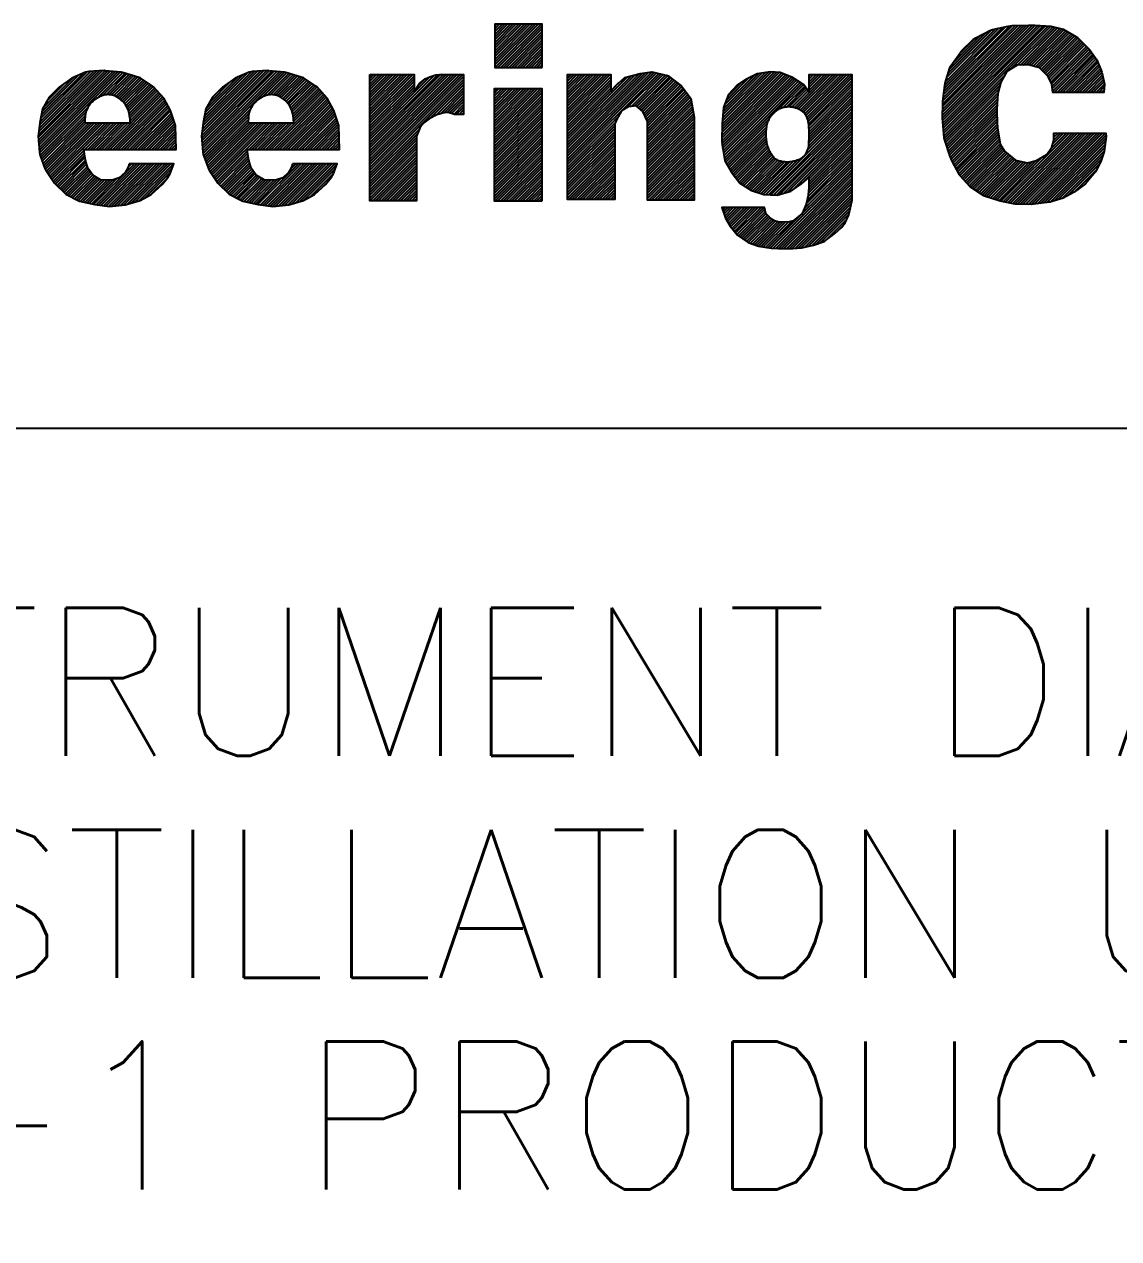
# Model space of a CAD drawing. Header units: millimetres. Extents: x 911 to 1762, y 136 to 743.
# Drawn here: x 1680.86 to 1711.9, y 208.32 to 242.78 of the extents above; entities that cross this region are included whole.
import ezdxf
from ezdxf.enums import TextEntityAlignment as Align

# ---------------------------------------------------------------- set-up
doc = ezdxf.new("R2010")
doc.units = ezdxf.units.MM
doc.header["$LTSCALE"] = 10
doc.layers.add('2', color=2, linetype='Continuous')
doc.layers.add('DWGLMT', color=6, linetype='Continuous')
doc.styles.get("Standard").update_dxf_attribs({"font": 'simplex.shx'})

# ---------------------------------------------------------------- blocks, each defined once
blk = doc.blocks.new('*X22')
at = {"color": 0, "linetype": 'Continuous'}
for p, q in [((147.54, 97.158), (148.389, 98.008)), ((147.54, 97.247), (148.301, 98.008)), ((147.54, 97.335), (148.212, 98.008)), ((147.54, 97.423), (148.124, 98.008)), ((147.54, 97.512), (148.035, 98.008)), ((147.54, 97.6), (147.947, 98.008)), ((147.54, 97.688), (147.859, 98.008)), ((147.54, 97.777), (147.77, 98.008)), ((147.54, 97.865), (147.682, 98.008)), ((147.54, 97.954), (147.594, 98.008)), ((147.54, 97.07), (148.477, 98.008)), ((147.54, 96.981), (148.566, 98.008)), ((147.54, 96.893), (148.654, 98.008)), ((147.54, 96.805), (148.743, 98.008)), ((147.54, 96.716), (148.831, 98.008)), ((147.548, 96.637), (148.919, 98.008)), ((147.637, 96.637), (149.008, 98.008)), ((147.725, 96.637), (149.047, 97.958)), ((147.814, 96.637), (149.047, 97.87)), ((147.902, 96.637), (149.047, 97.781)), ((147.99, 96.637), (149.047, 97.693)), ((161.767, 95.034), (164.708, 97.975)), ((161.768, 95.123), (164.621, 97.977)), ((161.769, 95.212), (164.534, 97.978)), ((161.77, 95.301), (164.445, 97.977)), ((161.77, 95.391), (164.354, 97.974)), ((161.77, 94.948), (164.792, 97.97)), ((161.771, 95.48), (164.263, 97.972)), ((161.775, 95.572), (164.172, 97.969)), ((161.775, 94.865), (164.875, 97.965)), ((161.783, 94.785), (164.959, 97.96)), ((161.787, 95.673), (164.081, 97.967)), ((161.791, 94.704), (165.042, 97.956)), ((161.799, 94.624), (165.126, 97.951)), ((161.8, 95.774), (163.991, 97.964)), ((161.807, 94.544), (165.209, 97.946)), ((161.812, 95.874), (163.889, 97.952)), ((161.824, 95.975), (163.781, 97.932)), ((161.837, 96.076), (163.669, 97.908)), ((161.867, 96.194), (163.557, 97.884)), ((161.906, 96.322), (163.444, 97.86)), ((161.946, 96.45), (163.327, 97.831)), ((161.985, 96.578), (163.154, 97.747)), ((163.93, 96.578), (165.28, 97.928)), ((164.149, 96.709), (165.35, 97.91)), ((164.24, 96.711), (165.421, 97.892)), ((164.33, 96.713), (165.492, 97.875)), ((164.421, 96.715), (165.562, 97.857)), ((164.508, 96.714), (165.625, 97.831)), ((164.577, 96.695), (165.682, 97.799)), ((164.647, 96.676), (165.738, 97.767)), ((164.716, 96.657), (165.795, 97.736)), ((164.786, 96.638), (165.851, 97.704)), ((148.079, 96.637), (149.047, 97.605)), ((148.167, 96.637), (149.047, 97.516)), ((148.256, 96.637), (149.047, 97.428)), ((148.344, 96.637), (149.047, 97.339)), ((162.092, 96.773), (162.972, 97.653)), ((162.292, 97.062), (162.778, 97.547)), ((164.854, 96.618), (165.907, 97.672)), ((164.898, 96.574), (165.964, 97.64)), ((164.942, 96.53), (166.02, 97.608)), ((164.987, 96.486), (166.073, 97.572)), ((165.031, 96.441), (166.117, 97.528)), ((165.075, 96.397), (166.161, 97.484)), ((165.116, 96.35), (166.205, 97.439)), ((165.146, 96.291), (166.249, 97.395)), ((165.175, 96.232), (166.293, 97.35)), ((165.204, 96.172), (166.337, 97.306)), ((148.432, 96.637), (149.047, 97.251)), ((148.521, 96.637), (149.047, 97.163)), ((148.609, 96.637), (149.047, 97.074)), ((148.698, 96.637), (149.047, 96.986)), ((165.233, 96.113), (166.381, 97.262)), ((165.247, 96.039), (166.425, 97.217)), ((165.257, 95.961), (166.464, 97.168)), ((165.268, 95.883), (166.5, 97.116)), ((165.317, 95.844), (166.537, 97.063)), ((165.406, 95.844), (166.573, 97.011)), ((165.494, 95.844), (166.609, 96.959)), ((165.582, 95.844), (166.645, 96.907)), ((133.032, 94.406), (135.158, 96.533)), ((133.034, 94.497), (135.067, 96.53)), ((133.038, 94.324), (135.238, 96.524)), ((133.047, 94.598), (134.973, 96.524)), ((133.06, 94.699), (134.879, 96.518)), ((138.224, 94.471), (140.283, 96.531)), ((138.226, 94.385), (140.371, 96.53)), ((138.232, 94.303), (140.451, 96.522)), ((138.236, 94.573), (140.189, 96.525)), ((138.249, 94.674), (140.095, 96.519)), ((148.786, 96.637), (149.047, 96.898)), ((148.874, 96.637), (149.047, 96.809)), ((148.963, 96.637), (149.047, 96.721)), ((165.671, 95.844), (166.677, 96.85)), ((165.759, 95.844), (166.703, 96.788)), ((165.848, 95.844), (166.73, 96.726)), ((165.936, 95.844), (166.756, 96.664)), ((166.024, 95.844), (166.782, 96.602)), ((166.113, 95.844), (166.809, 96.54)), ((133.044, 94.242), (135.319, 96.516)), ((133.05, 94.16), (135.399, 96.508)), ((133.057, 94.077), (135.479, 96.5)), ((133.063, 93.995), (135.559, 96.491)), ((133.072, 94.8), (134.784, 96.512)), ((133.072, 93.916), (135.639, 96.483)), ((133.087, 94.903), (134.69, 96.507)), ((133.106, 95.011), (134.588, 96.492)), ((133.125, 95.118), (134.453, 96.446)), ((133.145, 95.226), (134.302, 96.383)), ((133.176, 95.346), (134.15, 96.32)), ((133.297, 95.555), (133.891, 96.15)), ((134.913, 95.669), (135.713, 96.469)), ((135.077, 95.745), (135.781, 96.448)), ((135.188, 95.767), (135.849, 96.428)), ((135.279, 95.77), (135.917, 96.407)), ((135.358, 95.76), (135.985, 96.387)), ((135.429, 95.743), (136.052, 96.366)), ((135.491, 95.716), (136.12, 96.345)), ((135.548, 95.685), (136.188, 96.325)), ((135.602, 95.651), (136.255, 96.304)), ((135.653, 95.613), (136.311, 96.271)), ((135.7, 95.572), (136.365, 96.236)), ((135.744, 95.527), (136.418, 96.201)), ((135.784, 95.479), (136.472, 96.167)), ((135.82, 95.427), (136.525, 96.132)), ((138.238, 94.221), (140.531, 96.514)), ((138.245, 94.139), (140.612, 96.506)), ((138.251, 94.057), (140.692, 96.498)), ((138.257, 93.975), (140.772, 96.489)), ((138.262, 94.775), (140.001, 96.514)), ((138.268, 93.897), (140.852, 96.481)), ((138.275, 94.876), (139.907, 96.508)), ((138.294, 94.984), (139.809, 96.499)), ((138.313, 95.091), (139.684, 96.462)), ((138.332, 95.199), (139.532, 96.399)), ((138.351, 95.306), (139.381, 96.336)), ((138.459, 95.502), (139.166, 96.209)), ((140.156, 95.697), (140.923, 96.464)), ((140.301, 95.753), (140.991, 96.443)), ((140.405, 95.769), (141.059, 96.423)), ((140.493, 95.768), (141.126, 96.402)), ((140.569, 95.756), (141.194, 96.381)), ((140.638, 95.737), (141.262, 96.361)), ((140.698, 95.709), (141.33, 96.34)), ((140.755, 95.677), (141.398, 96.319)), ((140.808, 95.642), (141.464, 96.297)), ((140.858, 95.603), (141.517, 96.262)), ((140.904, 95.561), (141.571, 96.227)), ((140.947, 95.515), (141.624, 96.193)), ((140.986, 95.466), (141.678, 96.158)), ((143.572, 93.456), (146.524, 96.408)), ((143.572, 93.545), (146.436, 96.408)), ((143.572, 93.633), (146.347, 96.408)), ((143.572, 93.721), (146.259, 96.408)), ((143.572, 93.81), (146.171, 96.408)), ((143.572, 93.898), (146.082, 96.408)), ((143.572, 93.987), (145.994, 96.408)), ((143.572, 94.075), (145.905, 96.408)), ((143.572, 94.163), (145.817, 96.408)), ((143.572, 95.047), (144.933, 96.408)), ((143.572, 95.136), (144.845, 96.408)), ((143.572, 95.224), (144.756, 96.408)), ((143.572, 95.312), (144.668, 96.408)), ((143.572, 95.401), (144.58, 96.408)), ((143.572, 95.489), (144.491, 96.408)), ((143.572, 95.578), (144.403, 96.408)), ((143.572, 95.666), (144.314, 96.408)), ((143.572, 95.754), (144.226, 96.408)), ((143.572, 95.843), (144.138, 96.408)), ((143.572, 95.931), (144.049, 96.408)), ((143.572, 96.02), (143.961, 96.408)), ((143.572, 96.108), (143.873, 96.408)), ((143.572, 96.196), (143.784, 96.408)), ((143.572, 96.285), (143.696, 96.408)), ((143.572, 96.373), (143.607, 96.408)), ((143.572, 94.252), (145.726, 96.406)), ((143.572, 94.34), (145.619, 96.387)), ((143.572, 94.959), (144.976, 96.362)), ((143.572, 94.429), (145.489, 96.346)), ((143.572, 93.368), (146.548, 96.344)), ((143.572, 94.87), (144.976, 96.274)), ((143.572, 93.279), (146.548, 96.255)), ((143.572, 94.782), (144.976, 96.185)), ((143.572, 93.191), (146.548, 96.167)), ((145.105, 96.049), (145.331, 96.275)), ((149.849, 93.811), (152.535, 96.497)), ((149.849, 93.9), (152.436, 96.486)), ((149.849, 93.723), (152.606, 96.48)), ((149.849, 93.988), (152.333, 96.471)), ((149.849, 93.634), (152.678, 96.463)), ((149.849, 94.076), (152.23, 96.457)), ((149.849, 93.546), (152.749, 96.446)), ((149.849, 94.165), (152.121, 96.437)), ((149.849, 96.374), (149.883, 96.408)), ((149.849, 96.286), (149.971, 96.408)), ((149.849, 96.198), (150.06, 96.408)), ((149.849, 96.109), (150.148, 96.408)), ((149.849, 96.021), (150.237, 96.408)), ((149.849, 95.933), (150.325, 96.408)), ((149.849, 95.844), (150.413, 96.408)), ((149.849, 95.756), (150.502, 96.408)), ((149.849, 95.667), (150.59, 96.408)), ((149.849, 95.579), (150.678, 96.408)), ((149.849, 95.491), (150.767, 96.408)), ((149.849, 95.402), (150.855, 96.408)), ((149.849, 95.314), (150.944, 96.408)), ((149.849, 95.225), (151.032, 96.408)), ((149.849, 95.137), (151.12, 96.408)), ((149.849, 95.049), (151.209, 96.408)), ((149.849, 94.253), (152.002, 96.405)), ((149.849, 94.342), (151.882, 96.374)), ((149.849, 94.43), (151.762, 96.343)), ((149.849, 94.96), (151.223, 96.334)), ((149.849, 94.872), (151.223, 96.246)), ((149.849, 94.783), (151.223, 96.157)), ((151.318, 95.987), (151.473, 96.142)), ((151.78, 95.389), (152.82, 96.429)), ((151.878, 95.398), (152.892, 96.412)), ((151.977, 95.408), (152.963, 96.395)), ((152.052, 95.395), (153.033, 96.376)), ((152.1, 95.354), (153.085, 96.34)), ((152.147, 95.313), (153.136, 96.302)), ((152.194, 95.272), (153.187, 96.265)), ((152.241, 95.23), (153.237, 96.227)), ((152.27, 95.171), (153.288, 96.189)), ((152.3, 95.113), (153.339, 96.152)), ((154.755, 94.386), (156.774, 96.405)), ((154.755, 94.297), (156.838, 96.38)), ((154.756, 94.475), (156.711, 96.43)), ((154.757, 94.653), (156.579, 96.475)), ((154.757, 94.564), (156.648, 96.455)), ((154.757, 94.211), (156.901, 96.355)), ((154.758, 94.742), (156.497, 96.482)), ((154.759, 94.832), (156.416, 96.489)), ((154.766, 94.132), (156.964, 96.33)), ((154.767, 94.928), (156.334, 96.495)), ((154.777, 95.027), (156.242, 96.491)), ((154.779, 94.057), (157.022, 96.299)), ((154.787, 95.125), (156.138, 96.475)), ((154.793, 93.982), (157.076, 96.265)), ((154.797, 95.223), (156.033, 96.46)), ((154.806, 93.907), (157.13, 96.231)), ((154.807, 95.321), (155.929, 96.444)), ((154.819, 93.831), (157.184, 96.196)), ((154.833, 93.756), (157.238, 96.162)), ((154.842, 95.445), (155.789, 96.392)), ((154.895, 95.587), (155.612, 96.303)), ((154.949, 95.729), (155.385, 96.164)), ((157.061, 95.366), (158.091, 96.395)), ((157.128, 95.344), (158.179, 96.395)), ((157.19, 95.318), (158.267, 96.395)), ((157.248, 95.288), (158.356, 96.395)), ((157.301, 95.252), (158.444, 96.395)), ((157.347, 95.21), (158.532, 96.395)), ((157.387, 95.161), (158.621, 96.395)), ((157.421, 95.107), (158.709, 96.395)), ((157.45, 95.048), (158.798, 96.395)), ((157.474, 94.983), (158.886, 96.395)), ((157.491, 94.912), (158.89, 96.311)), ((157.503, 94.836), (158.89, 96.223)), ((157.51, 94.754), (158.89, 96.135)), ((157.513, 96.348), (157.56, 96.395)), ((157.513, 96.26), (157.649, 96.395)), ((157.513, 96.172), (157.737, 96.395)), ((157.513, 96.083), (157.825, 96.395)), ((157.513, 95.995), (157.914, 96.395)), ((157.513, 95.906), (158.002, 96.395)), ((161.815, 94.463), (163.755, 96.403)), ((161.824, 94.384), (163.635, 96.195)), ((166.201, 95.844), (166.833, 96.476)), ((166.29, 95.844), (166.848, 96.402)), ((166.378, 95.844), (166.863, 96.329)), ((166.466, 95.844), (166.878, 96.256)), ((166.555, 95.844), (166.893, 96.182)), ((135.133, 94.032), (136.897, 95.797)), ((135.221, 94.032), (136.94, 95.751)), ((135.852, 95.37), (136.579, 96.097)), ((135.879, 95.309), (136.632, 96.062)), ((135.902, 95.243), (136.686, 96.027)), ((135.92, 95.173), (136.728, 95.981)), ((135.935, 95.099), (136.771, 95.935)), ((135.944, 95.02), (136.813, 95.889)), ((135.951, 94.939), (136.855, 95.843)), ((140.347, 94.032), (142.101, 95.785)), ((141.021, 95.413), (141.731, 96.123)), ((141.052, 95.355), (141.785, 96.088)), ((141.078, 95.293), (141.839, 96.053)), ((141.099, 95.226), (141.889, 96.016)), ((141.116, 95.154), (141.932, 95.97)), ((141.13, 95.079), (141.974, 95.924)), ((141.139, 95.001), (142.016, 95.877)), ((141.145, 94.918), (142.058, 95.831)), ((143.572, 94.694), (144.976, 96.097)), ((143.572, 94.605), (144.976, 96.009)), ((143.572, 94.517), (144.976, 95.92)), ((145.5, 95.03), (146.548, 96.079)), ((145.675, 95.117), (146.548, 95.99)), ((145.808, 95.162), (146.548, 95.902)), ((145.932, 95.197), (146.548, 95.814)), ((147.514, 95.895), (147.572, 95.953)), ((147.514, 95.806), (147.66, 95.953)), ((147.514, 95.718), (147.749, 95.953)), ((147.514, 95.63), (147.837, 95.953)), ((147.514, 95.541), (147.926, 95.953)), ((147.514, 95.453), (148.014, 95.953)), ((147.514, 95.364), (148.102, 95.953)), ((147.514, 95.276), (148.191, 95.953)), ((147.514, 95.188), (148.279, 95.953)), ((147.514, 95.099), (148.368, 95.953)), ((147.514, 95.011), (148.456, 95.953)), ((147.514, 94.922), (148.544, 95.953)), ((147.514, 94.834), (148.633, 95.953)), ((147.514, 94.746), (148.721, 95.953)), ((147.514, 94.657), (148.81, 95.953)), ((147.514, 94.569), (148.898, 95.953)), ((147.514, 94.481), (148.986, 95.953)), ((147.514, 94.392), (149.047, 95.925)), ((147.514, 94.304), (149.047, 95.837)), ((147.514, 94.215), (149.047, 95.749)), ((149.849, 94.695), (151.223, 96.069)), ((149.849, 94.607), (151.223, 95.98)), ((149.849, 94.518), (151.223, 95.892)), ((152.329, 95.054), (153.39, 96.114)), ((152.359, 94.995), (153.44, 96.076)), ((152.389, 94.936), (153.483, 96.03)), ((152.395, 94.855), (153.521, 95.98)), ((152.395, 94.766), (153.559, 95.93)), ((152.395, 94.678), (153.597, 95.88)), ((152.395, 94.589), (153.635, 95.829)), ((152.395, 94.501), (153.674, 95.779)), ((154.846, 93.681), (157.292, 96.127)), ((156.568, 95.315), (157.346, 96.093)), ((156.712, 95.371), (157.386, 96.044)), ((156.817, 95.387), (157.423, 95.993)), ((156.908, 95.389), (157.459, 95.941)), ((156.988, 95.381), (157.496, 95.889)), ((157.513, 94.669), (158.89, 96.046)), ((157.513, 94.581), (158.89, 95.958)), ((157.513, 94.492), (158.89, 95.869)), ((157.513, 94.404), (158.89, 95.781)), ((161.84, 94.312), (163.591, 96.062)), ((161.862, 94.245), (163.557, 95.94)), ((161.884, 94.178), (163.524, 95.819)), ((166.643, 95.844), (166.908, 96.109)), ((166.732, 95.844), (166.904, 96.017)), ((166.82, 95.844), (166.899, 95.923)), ((133.09, 93.845), (134.612, 95.368)), ((135.309, 94.032), (136.982, 95.705)), ((135.398, 94.032), (137.023, 95.658)), ((135.486, 94.032), (137.054, 95.6)), ((135.575, 94.032), (137.085, 95.543)), ((135.663, 94.032), (137.116, 95.485)), ((135.751, 94.032), (137.147, 95.428)), ((135.84, 94.032), (137.178, 95.37)), ((140.436, 94.032), (142.143, 95.739)), ((140.524, 94.032), (142.185, 95.693)), ((140.613, 94.032), (142.224, 95.643)), ((140.701, 94.032), (142.255, 95.586)), ((140.789, 94.032), (142.286, 95.528)), ((140.878, 94.032), (142.317, 95.471)), ((140.966, 94.032), (142.348, 95.413)), ((146.024, 95.2), (146.548, 95.725)), ((146.1, 95.188), (146.548, 95.637)), ((146.167, 95.167), (146.548, 95.548)), ((146.234, 95.145), (146.548, 95.46)), ((146.314, 95.137), (146.548, 95.372)), ((147.514, 94.127), (149.047, 95.66)), ((147.514, 94.039), (149.047, 95.572)), ((147.514, 93.95), (149.047, 95.483)), ((147.514, 93.862), (149.047, 95.395)), ((152.395, 94.413), (153.712, 95.729)), ((152.395, 94.324), (153.75, 95.679)), ((152.395, 94.236), (153.778, 95.618)), ((152.395, 94.147), (153.791, 95.543)), ((152.395, 94.059), (153.804, 95.468)), ((152.395, 93.971), (153.818, 95.393)), ((157.465, 94.002), (158.89, 95.428)), ((157.505, 94.131), (158.89, 95.516)), ((157.511, 94.225), (158.89, 95.604)), ((157.512, 94.315), (158.89, 95.693)), ((161.905, 94.111), (163.516, 95.722)), ((161.927, 94.045), (163.51, 95.628)), ((161.949, 93.978), (163.504, 95.533)), ((161.97, 93.911), (163.497, 95.438)), ((133.113, 93.78), (134.547, 95.214)), ((133.137, 93.716), (134.523, 95.102)), ((133.16, 93.651), (134.515, 95.005)), ((135.928, 94.032), (137.209, 95.313)), ((136.016, 94.032), (137.238, 95.254)), ((136.105, 94.032), (137.26, 95.187)), ((136.193, 94.032), (137.283, 95.121)), ((136.282, 94.032), (137.305, 95.055)), ((136.37, 94.032), (137.327, 94.989)), ((138.288, 93.829), (139.781, 95.321)), ((138.312, 93.764), (139.732, 95.184)), ((138.335, 93.699), (139.713, 95.077)), ((138.359, 93.634), (139.707, 94.983)), ((141.055, 94.032), (142.378, 95.356)), ((141.143, 94.032), (142.409, 95.298)), ((141.231, 94.032), (142.436, 95.237)), ((141.32, 94.032), (142.459, 95.171)), ((141.408, 94.032), (142.481, 95.105)), ((141.497, 94.032), (142.503, 95.039)), ((146.402, 95.137), (146.548, 95.283)), ((146.491, 95.137), (146.548, 95.195)), ((147.514, 93.773), (149.047, 95.307)), ((147.514, 93.685), (149.047, 95.218)), ((147.514, 93.597), (149.047, 95.13)), ((147.514, 93.508), (149.047, 95.041)), ((149.849, 93.458), (151.459, 95.067)), ((152.395, 93.882), (153.831, 95.318)), ((152.395, 93.794), (153.844, 95.243)), ((152.395, 93.706), (153.858, 95.168)), ((152.395, 93.617), (153.871, 95.093)), ((152.395, 93.529), (153.877, 95.01)), ((154.875, 93.622), (156.27, 95.017)), ((156.146, 92.594), (158.89, 95.339)), ((156.231, 92.591), (158.89, 95.251)), ((156.315, 92.587), (158.89, 95.162)), ((156.4, 92.584), (158.89, 95.074)), ((156.485, 92.58), (158.89, 94.986)), ((161.992, 93.845), (163.491, 95.344)), ((162.018, 93.782), (163.489, 95.253)), ((162.045, 93.721), (163.491, 95.167)), ((162.072, 93.66), (163.496, 95.083)), ((162.103, 93.602), (163.501, 95)), ((133.184, 93.586), (134.515, 94.917)), ((133.207, 93.521), (134.558, 94.871)), ((133.23, 93.456), (134.646, 94.871)), ((133.254, 93.391), (134.735, 94.871)), ((133.288, 93.337), (134.823, 94.871)), ((133.324, 93.284), (134.911, 94.871)), ((133.359, 93.231), (135, 94.871)), ((133.395, 93.178), (135.088, 94.871)), ((133.43, 93.125), (135.177, 94.871)), ((133.465, 93.072), (135.265, 94.871)), ((134.514, 94.032), (135.353, 94.871)), ((134.602, 94.032), (135.442, 94.871)), ((134.691, 94.032), (135.53, 94.871)), ((134.779, 94.032), (135.618, 94.871)), ((134.867, 94.032), (135.707, 94.871)), ((134.956, 94.032), (135.795, 94.871)), ((135.044, 94.032), (135.884, 94.871)), ((136.458, 94.032), (137.349, 94.923)), ((136.547, 94.032), (137.372, 94.857)), ((136.635, 94.032), (137.393, 94.79)), ((136.724, 94.032), (137.396, 94.704)), ((136.812, 94.032), (137.398, 94.618)), ((138.382, 93.569), (139.708, 94.895)), ((138.405, 93.504), (139.773, 94.871)), ((138.429, 93.439), (139.861, 94.871)), ((138.455, 93.377), (139.95, 94.871)), ((138.49, 93.324), (140.038, 94.871)), ((138.525, 93.271), (140.126, 94.871)), ((138.561, 93.218), (140.215, 94.871)), ((138.596, 93.165), (140.303, 94.871)), ((138.632, 93.112), (140.391, 94.871)), ((138.667, 93.059), (140.48, 94.871)), ((139.729, 94.032), (140.568, 94.871)), ((139.817, 94.032), (140.657, 94.871)), ((139.906, 94.032), (140.745, 94.871)), ((139.994, 94.032), (140.833, 94.871)), ((140.082, 94.032), (140.922, 94.871)), ((140.171, 94.032), (141.01, 94.871)), ((140.259, 94.032), (141.099, 94.871)), ((141.585, 94.032), (142.525, 94.972)), ((141.673, 94.032), (142.548, 94.906)), ((141.762, 94.032), (142.57, 94.84)), ((141.85, 94.032), (142.587, 94.768)), ((141.938, 94.032), (142.589, 94.682)), ((142.027, 94.032), (142.591, 94.596)), ((143.572, 93.103), (145.142, 94.672)), ((147.514, 93.42), (149.047, 94.953)), ((147.514, 93.331), (149.047, 94.865)), ((147.514, 93.243), (149.047, 94.776)), ((147.514, 93.155), (149.047, 94.688)), ((147.514, 93.066), (149.047, 94.599)), ((149.849, 93.369), (151.37, 94.89)), ((149.849, 93.281), (151.349, 94.78)), ((149.849, 93.192), (151.349, 94.692)), ((149.849, 93.104), (151.349, 94.603)), ((152.395, 93.44), (153.877, 94.922)), ((152.395, 93.352), (153.877, 94.833)), ((152.395, 93.264), (153.877, 94.745)), ((152.395, 93.175), (153.877, 94.656)), ((154.907, 93.566), (156.205, 94.863)), ((154.939, 93.509), (156.179, 94.749)), ((154.971, 93.452), (156.167, 94.649)), ((156.598, 92.604), (158.89, 94.897)), ((156.72, 92.639), (158.89, 94.809)), ((156.843, 92.673), (158.89, 94.72)), ((156.997, 92.739), (158.89, 94.632)), ((162.133, 93.544), (163.505, 94.916)), ((162.164, 93.486), (163.51, 94.832)), ((162.194, 93.428), (163.514, 94.748)), ((162.224, 93.37), (163.52, 94.666)), ((162.255, 93.312), (163.532, 94.589)), ((136.9, 94.032), (137.4, 94.532)), ((136.989, 94.032), (137.403, 94.446)), ((137.077, 94.032), (137.405, 94.36)), ((137.165, 94.032), (137.408, 94.274)), ((142.115, 94.032), (142.594, 94.51)), ((142.204, 94.032), (142.596, 94.424)), ((142.292, 94.032), (142.598, 94.338)), ((142.38, 94.032), (142.601, 94.252)), ((143.572, 93.014), (145.082, 94.524)), ((143.572, 92.926), (145.054, 94.407)), ((143.572, 92.838), (145.054, 94.319)), ((143.572, 92.749), (145.054, 94.23)), ((147.514, 92.978), (149.047, 94.511)), ((147.514, 92.89), (149.047, 94.423)), ((147.514, 92.801), (149.047, 94.334)), ((147.514, 92.713), (149.047, 94.246)), ((149.849, 93.016), (151.349, 94.515)), ((149.849, 92.927), (151.349, 94.427)), ((149.849, 92.839), (151.349, 94.338)), ((149.849, 92.751), (151.349, 94.25)), ((152.395, 93.087), (153.877, 94.568)), ((152.395, 92.998), (153.877, 94.48)), ((152.395, 92.91), (153.877, 94.391)), ((152.395, 92.822), (153.877, 94.303)), ((152.395, 92.733), (153.877, 94.214)), ((155.002, 93.396), (156.161, 94.555)), ((155.034, 93.339), (156.161, 94.466)), ((155.071, 93.287), (156.166, 94.382)), ((155.11, 93.238), (156.175, 94.303)), ((155.149, 93.189), (156.188, 94.228)), ((157.283, 92.936), (158.89, 94.544)), ((157.514, 93.079), (158.89, 94.455)), ((157.515, 92.991), (158.89, 94.367)), ((157.516, 92.904), (158.89, 94.278)), ((162.285, 93.254), (163.545, 94.514)), ((162.318, 93.199), (163.558, 94.438)), ((162.36, 93.152), (163.571, 94.362)), ((162.402, 93.106), (163.583, 94.287)), ((162.444, 93.059), (163.596, 94.211)), ((163.621, 92.38), (165.792, 94.551)), ((163.695, 92.365), (165.88, 94.551)), ((163.768, 92.35), (165.969, 94.551)), ((163.841, 92.335), (166.057, 94.551)), ((163.915, 92.32), (166.145, 94.551)), ((163.988, 92.305), (166.234, 94.551)), ((164.061, 92.29), (166.322, 94.551)), ((164.146, 92.287), (166.41, 94.551)), ((164.234, 92.286), (166.499, 94.551)), ((164.321, 92.285), (166.587, 94.551)), ((164.409, 92.284), (166.676, 94.551)), ((164.496, 92.283), (166.764, 94.551)), ((164.584, 92.282), (166.852, 94.551)), ((164.68, 92.29), (166.941, 94.551)), ((164.781, 92.303), (166.962, 94.483)), ((164.882, 92.315), (166.957, 94.39)), ((164.983, 92.327), (166.945, 94.289)), ((165.216, 94.063), (165.703, 94.551)), ((165.27, 94.206), (165.615, 94.551)), ((165.303, 94.327), (165.527, 94.551)), ((165.304, 94.416), (165.438, 94.551)), ((165.305, 94.506), (165.35, 94.551)), ((133.501, 93.019), (134.485, 94.003)), ((133.536, 92.966), (134.496, 93.925)), ((133.579, 92.921), (134.506, 93.847)), ((137.254, 94.032), (137.41, 94.188)), ((137.342, 94.032), (137.412, 94.102)), ((138.702, 93.006), (139.681, 93.984)), ((138.738, 92.953), (139.691, 93.906)), ((138.783, 92.91), (139.701, 93.828)), ((142.469, 94.032), (142.603, 94.166)), ((142.557, 94.032), (142.606, 94.08)), ((143.572, 92.661), (145.054, 94.142)), ((143.572, 92.572), (145.054, 94.054)), ((143.572, 92.484), (145.054, 93.965)), ((143.572, 92.396), (145.054, 93.877)), ((147.514, 92.624), (149.047, 94.158)), ((147.514, 92.536), (149.047, 94.069)), ((147.514, 92.448), (149.047, 93.981)), ((147.549, 92.395), (149.047, 93.892)), ((149.849, 92.662), (151.349, 94.161)), ((149.849, 92.574), (151.349, 94.073)), ((149.849, 92.485), (151.349, 93.985)), ((149.886, 92.434), (151.349, 93.896)), ((152.395, 92.645), (153.877, 94.126)), ((152.395, 92.556), (153.877, 94.038)), ((152.395, 92.468), (153.877, 93.949)), ((152.432, 92.416), (153.877, 93.861)), ((155.188, 93.139), (156.206, 94.157)), ((155.227, 93.09), (156.227, 94.09)), ((155.266, 93.04), (156.252, 94.026)), ((155.305, 92.991), (156.279, 93.966)), ((155.349, 92.947), (156.31, 93.908)), ((155.403, 92.912), (156.344, 93.853)), ((157.462, 92.408), (158.89, 93.837)), ((157.486, 92.521), (158.89, 93.925)), ((157.501, 92.624), (158.89, 94.013)), ((157.508, 92.719), (158.89, 94.102)), ((157.515, 92.815), (158.89, 94.19)), ((162.486, 93.013), (163.626, 94.152)), ((162.528, 92.967), (163.66, 94.098)), ((162.571, 92.921), (163.694, 94.044)), ((162.613, 92.874), (163.728, 93.99)), ((162.657, 92.83), (163.772, 93.946)), ((162.711, 92.795), (163.821, 93.906)), ((162.764, 92.761), (163.869, 93.866)), ((162.818, 92.726), (163.917, 93.825)), ((165.083, 92.34), (166.933, 94.189)), ((165.188, 92.356), (166.921, 94.089)), ((165.315, 92.395), (166.909, 93.988)), ((165.443, 92.434), (166.87, 93.861)), ((133.624, 92.877), (134.516, 93.769)), ((133.669, 92.833), (134.527, 93.691)), ((133.714, 92.79), (134.547, 93.624)), ((133.759, 92.746), (134.569, 93.557)), ((133.803, 92.703), (134.591, 93.49)), ((134.802, 92.287), (136.087, 93.572)), ((134.878, 92.275), (136.175, 93.572)), ((134.956, 92.264), (136.263, 93.572)), ((135.033, 92.253), (136.352, 93.572)), ((135.11, 92.242), (136.44, 93.572)), ((135.188, 92.231), (136.529, 93.572)), ((135.265, 92.22), (136.617, 93.572)), ((135.357, 92.223), (136.705, 93.572)), ((135.456, 92.234), (136.794, 93.572)), ((135.554, 92.244), (136.882, 93.572)), ((135.653, 92.254), (136.971, 93.572)), ((135.752, 92.265), (137.059, 93.572)), ((135.864, 92.288), (137.147, 93.572)), ((135.892, 93.465), (135.998, 93.572)), ((135.987, 92.323), (137.236, 93.572)), ((136.111, 92.359), (137.324, 93.572)), ((136.234, 92.394), (137.295, 93.454)), ((138.828, 92.866), (139.712, 93.75)), ((138.873, 92.822), (139.724, 93.673)), ((138.918, 92.779), (139.746, 93.607)), ((138.963, 92.735), (139.767, 93.54)), ((139.007, 92.692), (139.789, 93.474)), ((140.013, 92.284), (141.302, 93.572)), ((140.09, 92.272), (141.39, 93.572)), ((140.168, 92.261), (141.478, 93.572)), ((140.245, 92.25), (141.567, 93.572)), ((140.323, 92.239), (141.655, 93.572)), ((140.4, 92.228), (141.743, 93.572)), ((140.477, 92.217), (141.832, 93.572)), ((140.574, 92.226), (141.92, 93.572)), ((140.673, 92.236), (142.009, 93.572)), ((140.772, 92.247), (142.097, 93.572)), ((140.87, 92.257), (142.185, 93.572)), ((140.969, 92.267), (142.274, 93.572)), ((141.053, 93.412), (141.213, 93.572)), ((141.088, 92.297), (142.362, 93.572)), ((141.105, 93.552), (141.125, 93.572)), ((141.211, 92.332), (142.451, 93.572)), ((141.335, 92.367), (142.527, 93.56)), ((143.66, 92.395), (145.054, 93.788)), ((143.748, 92.395), (145.054, 93.7)), ((143.837, 92.395), (145.054, 93.612)), ((143.925, 92.395), (145.054, 93.523)), ((144.013, 92.395), (145.054, 93.435)), ((147.637, 92.395), (149.047, 93.804)), ((147.726, 92.395), (149.047, 93.716)), ((147.814, 92.395), (149.047, 93.627)), ((147.902, 92.395), (149.047, 93.539)), ((147.991, 92.395), (149.047, 93.45)), ((149.975, 92.434), (151.349, 93.808)), ((150.063, 92.434), (151.349, 93.72)), ((150.151, 92.434), (151.349, 93.631)), ((150.24, 92.434), (151.349, 93.543)), ((150.328, 92.434), (151.349, 93.454)), ((152.52, 92.416), (153.877, 93.772)), ((152.609, 92.416), (153.877, 93.684)), ((152.697, 92.416), (153.877, 93.596)), ((152.785, 92.416), (153.877, 93.507)), ((155.457, 92.878), (156.382, 93.803)), ((155.511, 92.843), (156.424, 93.757)), ((155.565, 92.809), (156.473, 93.717)), ((155.619, 92.774), (156.529, 93.685)), ((155.673, 92.74), (156.593, 93.661)), ((155.734, 92.713), (156.665, 93.644)), ((155.8, 92.691), (156.742, 93.633)), ((155.867, 92.669), (156.826, 93.629)), ((155.933, 92.647), (156.918, 93.632)), ((155.999, 92.625), (157.023, 93.648)), ((156.066, 92.603), (157.144, 93.682)), ((156.227, 90.908), (158.89, 93.571)), ((156.304, 90.897), (158.89, 93.483)), ((157.368, 92.137), (158.89, 93.66)), ((157.437, 92.295), (158.89, 93.748)), ((162.871, 92.691), (163.966, 93.785)), ((162.925, 92.656), (164.014, 93.745)), ((162.978, 92.621), (164.062, 93.705)), ((163.032, 92.586), (164.122, 93.676)), ((163.086, 92.553), (164.194, 93.66)), ((163.152, 92.529), (164.266, 93.643)), ((163.218, 92.508), (164.338, 93.627)), ((163.285, 92.486), (164.41, 93.611)), ((163.351, 92.464), (164.495, 93.607)), ((163.418, 92.442), (164.616, 93.64)), ((163.485, 92.42), (164.737, 93.673)), ((163.551, 92.399), (164.944, 93.791)), ((165.57, 92.473), (166.825, 93.728)), ((165.75, 92.564), (166.758, 93.572)), ((133.848, 92.659), (134.616, 93.427)), ((133.893, 92.616), (134.653, 93.375)), ((133.947, 92.582), (134.689, 93.324)), ((134.006, 92.552), (134.726, 93.272)), ((134.064, 92.522), (134.763, 93.22)), ((134.123, 92.492), (134.815, 93.184)), ((134.181, 92.462), (134.871, 93.152)), ((134.239, 92.432), (134.926, 93.119)), ((134.298, 92.402), (134.982, 93.086)), ((134.361, 92.377), (135.05, 93.065)), ((134.435, 92.362), (135.132, 93.059)), ((134.508, 92.347), (135.218, 93.057)), ((134.582, 92.332), (135.311, 93.061)), ((134.655, 92.317), (135.403, 93.065)), ((134.729, 92.302), (135.53, 93.104)), ((136.407, 92.478), (137.243, 93.314)), ((136.601, 92.584), (137.112, 93.094)), ((139.052, 92.648), (139.818, 93.414)), ((139.097, 92.605), (139.855, 93.362)), ((139.155, 92.574), (139.891, 93.311)), ((139.213, 92.544), (139.928, 93.259)), ((139.272, 92.514), (139.966, 93.209)), ((139.33, 92.484), (140.022, 93.176)), ((139.388, 92.454), (140.077, 93.143)), ((139.447, 92.424), (140.133, 93.11)), ((139.505, 92.394), (140.188, 93.077)), ((139.572, 92.373), (140.263, 93.064)), ((139.646, 92.358), (140.346, 93.058)), ((139.719, 92.343), (140.434, 93.058)), ((139.793, 92.328), (140.527, 93.062)), ((139.866, 92.314), (140.626, 93.073)), ((139.94, 92.299), (140.755, 93.114)), ((141.458, 92.402), (142.474, 93.419)), ((141.649, 92.505), (142.422, 93.278)), ((144.102, 92.395), (145.054, 93.346)), ((144.19, 92.395), (145.054, 93.258)), ((144.279, 92.395), (145.054, 93.17)), ((144.367, 92.395), (145.054, 93.081)), ((148.079, 92.395), (149.047, 93.362)), ((148.168, 92.395), (149.047, 93.274)), ((148.256, 92.395), (149.047, 93.185)), ((148.344, 92.395), (149.047, 93.097)), ((150.417, 92.434), (151.349, 93.366)), ((150.505, 92.434), (151.349, 93.278)), ((150.593, 92.434), (151.349, 93.189)), ((150.682, 92.434), (151.349, 93.101)), ((152.874, 92.416), (153.877, 93.419)), ((152.962, 92.416), (153.877, 93.331)), ((153.051, 92.416), (153.877, 93.242)), ((153.139, 92.416), (153.877, 93.154)), ((153.227, 92.416), (153.877, 93.065)), ((156.385, 90.889), (158.89, 93.395)), ((156.467, 90.883), (158.89, 93.306)), ((156.549, 90.877), (158.89, 93.218)), ((156.637, 90.877), (158.89, 93.129)), ((165.944, 92.67), (166.655, 93.381)), ((142.024, 92.792), (142.2, 92.967)), ((144.455, 92.395), (145.054, 92.993)), ((144.544, 92.395), (145.054, 92.904)), ((144.632, 92.395), (145.054, 92.816)), ((144.721, 92.395), (145.054, 92.728)), ((148.433, 92.395), (149.047, 93.008)), ((148.521, 92.395), (149.047, 92.92)), ((148.61, 92.395), (149.047, 92.832)), ((148.698, 92.395), (149.047, 92.743)), ((150.77, 92.434), (151.349, 93.012)), ((150.859, 92.434), (151.349, 92.924)), ((150.947, 92.434), (151.349, 92.836)), ((151.035, 92.434), (151.349, 92.747)), ((151.124, 92.434), (151.349, 92.659)), ((153.316, 92.416), (153.877, 92.977)), ((153.404, 92.416), (153.877, 92.889)), ((153.492, 92.416), (153.877, 92.8)), ((153.581, 92.416), (153.877, 92.712)), ((156.726, 90.877), (158.89, 93.041)), ((156.814, 90.877), (158.89, 92.953)), ((156.903, 90.877), (158.89, 92.864)), ((156.991, 90.877), (158.89, 92.776)), ((157.086, 90.883), (158.89, 92.687)), ((166.258, 92.896), (166.37, 93.008)), ((144.809, 92.395), (145.054, 92.639)), ((144.897, 92.395), (145.054, 92.551)), ((144.986, 92.395), (145.054, 92.463)), ((148.786, 92.395), (149.047, 92.655)), ((148.875, 92.395), (149.047, 92.567)), ((148.963, 92.395), (149.047, 92.478)), ((151.212, 92.434), (151.349, 92.571)), ((151.301, 92.434), (151.349, 92.482)), ((153.669, 92.416), (153.877, 92.623)), ((153.758, 92.416), (153.877, 92.535)), ((153.846, 92.416), (153.877, 92.447)), ((157.182, 90.891), (158.89, 92.599)), ((157.279, 90.899), (158.89, 92.511)), ((157.391, 90.923), (158.89, 92.422)), ((157.506, 90.949), (158.867, 92.31)), ((154.759, 92.18), (154.763, 92.184)), ((154.78, 92.113), (154.851, 92.184)), ((154.802, 92.046), (154.939, 92.184)), ((154.823, 91.979), (155.028, 92.184)), ((154.845, 91.912), (155.116, 92.184)), ((154.866, 91.846), (155.204, 92.184)), ((154.899, 91.789), (155.293, 92.184)), ((154.931, 91.733), (155.381, 92.184)), ((154.963, 91.677), (155.47, 92.184)), ((154.996, 91.621), (155.558, 92.184)), ((155.031, 91.568), (155.646, 92.184)), ((155.071, 91.52), (155.735, 92.184)), ((155.111, 91.471), (155.823, 92.184)), ((155.151, 91.423), (155.912, 92.184)), ((155.191, 91.374), (156, 92.184)), ((155.231, 91.326), (156.088, 92.184)), ((155.278, 91.285), (156.12, 92.127)), ((155.331, 91.249), (156.138, 92.057)), ((155.383, 91.213), (156.158, 91.988)), ((155.436, 91.178), (156.202, 91.944)), ((155.488, 91.142), (156.246, 91.899)), ((157.62, 90.976), (158.841, 92.196)), ((157.745, 91.012), (158.816, 92.083)), ((157.877, 91.055), (158.79, 91.969)), ((155.541, 91.106), (156.289, 91.854)), ((155.594, 91.071), (156.337, 91.814)), ((155.659, 91.047), (156.392, 91.78)), ((155.723, 91.022), (156.452, 91.751)), ((155.787, 90.998), (156.519, 91.73)), ((155.851, 90.974), (156.603, 91.726)), ((155.915, 90.95), (156.69, 91.724)), ((155.993, 90.939), (156.776, 91.723)), ((156.071, 90.929), (156.869, 91.727)), ((156.149, 90.918), (156.984, 91.754)), ((158.013, 91.103), (158.727, 91.817)), ((158.438, 91.44), (158.603, 91.604))]:
    blk.add_line(p, q, dxfattribs=at)

msp = doc.modelspace()

# ---------------------------------------------------------------- linework, layer by layer
at = {"layer": 'DWGLMT', "color": 7, "linetype": 'Continuous'}
for p, q in [((1682.584, 239.979), (1683.868, 239.979)), ((1687.218, 239.979), (1688.502, 239.979))]:
    msp.add_line(p, q, dxfattribs=at)
at = {"layer": 'DWGLMT'}
msp.add_line((1614.589, 231.321), (1756.339, 231.321), dxfattribs=at)
at = {"layer": 'DWGLMT', "color": 7, "linetype": 'Continuous'}
for points in [[(1695.552, 241.554), (1695.552, 242.778), (1694.207, 242.778), (1694.207, 241.554)], [(1706.909, 240.558), (1706.911, 240.596), (1706.967, 241.049), (1706.977, 241.104), (1707.111, 241.539), (1707.14, 241.597), (1707.401, 241.972), (1707.449, 242.031), (1707.777, 242.347), (1707.85, 242.394), (1708.269, 242.61), (1708.323, 242.629), (1708.761, 242.723), (1708.883, 242.739), (1709.34, 242.751), (1709.522, 242.749), (1709.976, 242.723), (1710.321, 242.636), (1710.729, 242.405), (1710.755, 242.383), (1711.076, 242.059), (1711.276, 241.77), (1711.423, 241.424), (1711.494, 241.078), (1711.481, 240.847), (1710.034, 240.847), (1710.003, 241.078), (1709.89, 241.309), (1709.658, 241.539), (1709.34, 241.626), (1709.021, 241.618), (1708.732, 241.437), (1708.558, 241.135), (1708.472, 240.818), (1708.441, 240.364), (1708.443, 240.27), (1708.467, 239.815), (1708.472, 239.779), (1708.54, 239.375), (1708.664, 239.178), (1708.977, 238.919), (1709.311, 238.843), (1709.571, 238.913), (1709.861, 239.086), (1710.005, 239.288), (1710.061, 239.49), (1710.063, 239.692), (1711.54, 239.692), (1711.542, 239.595), (1711.492, 239.173), (1711.395, 238.884), (1711.239, 238.596), (1710.96, 238.25), (1710.642, 238.019), (1710.324, 237.846), (1709.948, 237.73), (1709.937, 237.728), (1709.484, 237.672), (1709.419, 237.668), (1708.964, 237.672), (1708.543, 237.759), (1708.514, 237.766), (1708.095, 237.903), (1708.072, 237.914), (1707.69, 238.163), (1707.401, 238.48), (1707.381, 238.509), (1707.169, 238.913), (1707.107, 239.057), (1706.967, 239.49), (1706.954, 239.556), (1706.909, 240.01), (1706.905, 240.103)], [(1683.834, 238.819), (1683.811, 238.721), (1683.72, 238.571), (1683.557, 238.422), (1683.38, 238.367), (1683.182, 238.358), (1683.026, 238.369), (1682.809, 238.498), (1682.665, 238.7), (1682.594, 238.919), (1682.553, 239.229), (1685.17, 239.229), (1685.151, 239.908), (1685.009, 240.332), (1684.819, 240.685), (1684.521, 241.01), (1684.519, 241.011), (1684.146, 241.254), (1684.082, 241.274), (1683.646, 241.406), (1683.607, 241.415), (1683.154, 241.461), (1683.132, 241.462), (1682.691, 241.435), (1682.601, 241.415), (1682.206, 241.25), (1681.85, 240.991), (1681.564, 240.709), (1681.374, 240.379), (1681.303, 239.979), (1681.256, 239.602), (1681.29, 239.148), (1681.303, 239.084), (1681.458, 238.654), (1681.469, 238.637), (1681.716, 238.268), (1682.04, 237.954), (1682.424, 237.757), (1682.861, 237.668), (1683.275, 237.609), (1683.726, 237.656), (1684.149, 237.776), (1684.463, 237.947), (1684.771, 238.236), (1684.931, 238.43), (1684.999, 238.541), (1685.103, 238.819)], [(1688.468, 238.819), (1688.445, 238.721), (1688.354, 238.571), (1688.191, 238.422), (1688.015, 238.367), (1687.816, 238.358), (1687.661, 238.369), (1687.443, 238.498), (1687.3, 238.7), (1687.228, 238.919), (1687.187, 239.229), (1689.805, 239.229), (1689.786, 239.908), (1689.643, 240.332), (1689.453, 240.685), (1689.155, 241.01), (1689.153, 241.011), (1688.78, 241.254), (1688.717, 241.274), (1688.28, 241.406), (1688.242, 241.415), (1687.789, 241.461), (1687.767, 241.462), (1687.326, 241.435), (1687.236, 241.415), (1686.84, 241.25), (1686.484, 240.991), (1686.199, 240.709), (1686.009, 240.379), (1685.938, 239.979), (1685.89, 239.602), (1685.925, 239.148), (1685.938, 239.084), (1686.092, 238.654), (1686.104, 238.637), (1686.35, 238.268), (1686.674, 237.954), (1687.058, 237.757), (1687.495, 237.668), (1687.909, 237.609), (1688.361, 237.656), (1688.784, 237.776), (1689.097, 237.947), (1689.406, 238.236), (1689.566, 238.43), (1689.634, 238.541), (1689.737, 238.819)], [(1690.666, 241.35), (1691.919, 241.35), (1691.919, 240.861), (1692.084, 241.103), (1692.235, 241.231), (1692.364, 241.29), (1692.538, 241.346), (1692.637, 241.35), (1693.322, 241.35), (1693.322, 240.216), (1693.064, 240.216), (1692.886, 240.273), (1692.762, 240.269), (1692.558, 240.205), (1692.342, 240.098), (1692.191, 239.981), (1692.09, 239.857), (1692.034, 239.721), (1691.988, 239.604), (1691.988, 237.768), (1690.666, 237.768)], [(1699.863, 240.147), (1699.863, 237.787), (1698.541, 237.787), (1698.541, 239.909), (1698.541, 240.024), (1698.402, 240.301), (1698.216, 240.463), (1697.984, 240.439), (1697.799, 240.324), (1697.66, 240.07), (1697.607, 239.953), (1697.607, 237.803), (1696.269, 237.803), (1696.269, 241.35), (1697.495, 241.35), (1697.495, 240.878), (1697.636, 241.039), (1697.891, 241.27), (1698.332, 241.385), (1698.657, 241.431), (1699.101, 241.326), (1699.121, 241.316), (1699.486, 241.044), (1699.492, 241.039), (1699.768, 240.675), (1699.77, 240.67)], [(1701.16, 238.272), (1701.485, 238.064), (1701.833, 237.949), (1702.212, 237.933), (1702.598, 238.041), (1702.9, 238.249), (1703.108, 238.433), (1703.112, 238.159), (1703.094, 237.923), (1703.039, 237.672), (1702.923, 237.414), (1702.667, 237.203), (1702.514, 237.167), (1702.23, 237.172), (1702.137, 237.202), (1702.04, 237.261), (1701.896, 237.409), (1701.853, 237.58), (1700.649, 237.58), (1700.745, 237.28), (1700.878, 237.049), (1701.087, 236.796), (1701.393, 236.588), (1701.681, 236.479), (1702.043, 236.43), (1702.24, 236.413), (1702.657, 236.413), (1702.911, 236.434), (1703.248, 236.512), (1703.549, 236.611), (1703.851, 236.842), (1704.038, 237.008), (1704.142, 237.141), (1704.245, 237.372), (1704.338, 237.787), (1704.338, 241.339), (1703.108, 241.339), (1703.108, 240.864), (1702.969, 241.062), (1702.645, 241.27), (1702.297, 241.408), (1702.018, 241.431), (1701.647, 241.375), (1701.346, 241.224), (1701.068, 241.039), (1700.836, 240.785), (1700.696, 240.416), (1700.651, 239.963), (1700.65, 239.932), (1700.646, 239.477), (1700.65, 239.356), (1700.73, 238.907), (1700.905, 238.595)], [(1695.552, 237.768), (1695.552, 240.944), (1694.184, 240.944), (1694.184, 237.768)], [(1703.057, 239.184), (1703.05, 239.169), (1703.042, 239.153), (1703.034, 239.136), (1703.026, 239.12), (1703.017, 239.103), (1703.007, 239.086), (1702.997, 239.07), (1702.986, 239.054), (1702.974, 239.04), (1702.962, 239.026), (1702.949, 239.014), (1702.937, 239.003), (1702.924, 238.992), (1702.911, 238.983), (1702.899, 238.974), (1702.887, 238.966), (1702.876, 238.959), (1702.865, 238.952), (1702.853, 238.946), (1702.841, 238.941), (1702.829, 238.935), (1702.815, 238.929), (1702.799, 238.924), (1702.782, 238.918), (1702.762, 238.911), (1702.741, 238.905), (1702.717, 238.898), (1702.691, 238.892), (1702.664, 238.886), (1702.636, 238.88), (1702.606, 238.876), (1702.575, 238.872), (1702.543, 238.87), (1702.51, 238.869), (1702.477, 238.87), (1702.444, 238.871), (1702.411, 238.874), (1702.379, 238.878), (1702.348, 238.884), (1702.318, 238.89), (1702.289, 238.897), (1702.262, 238.906), (1702.236, 238.917), (1702.211, 238.929), (1702.188, 238.943), (1702.165, 238.959), (1702.143, 238.978), (1702.121, 238.999), (1702.1, 239.022), (1702.08, 239.048), (1702.061, 239.077), (1702.042, 239.106), (1702.024, 239.138), (1702.007, 239.17), (1701.992, 239.204), (1701.977, 239.238), (1701.964, 239.272), (1701.952, 239.307), (1701.942, 239.342), (1701.932, 239.377), (1701.924, 239.413), (1701.917, 239.449), (1701.912, 239.486), (1701.907, 239.524), (1701.904, 239.562), (1701.902, 239.6), (1701.901, 239.639), (1701.901, 239.678), (1701.903, 239.717), (1701.905, 239.756), (1701.908, 239.794), (1701.913, 239.832), (1701.918, 239.869), (1701.925, 239.906), (1701.932, 239.942), (1701.942, 239.977), (1701.954, 240.011), (1701.967, 240.046), (1701.983, 240.079), (1702.001, 240.113), (1702.022, 240.145), (1702.046, 240.177), (1702.071, 240.209), (1702.098, 240.238), (1702.125, 240.267), (1702.153, 240.293), (1702.182, 240.317), (1702.21, 240.339), (1702.237, 240.357), (1702.263, 240.374), (1702.289, 240.387), (1702.315, 240.399), (1702.34, 240.409), (1702.365, 240.417), (1702.39, 240.424), (1702.416, 240.429), (1702.441, 240.433), (1702.467, 240.437), (1702.493, 240.439), (1702.519, 240.441), (1702.545, 240.441), (1702.57, 240.441), (1702.596, 240.439), (1702.62, 240.437), (1702.645, 240.433), (1702.669, 240.429), (1702.692, 240.423), (1702.715, 240.417), (1702.737, 240.41), (1702.759, 240.403), (1702.78, 240.395), (1702.801, 240.386), (1702.822, 240.377), (1702.842, 240.367), (1702.861, 240.357), (1702.88, 240.346), (1702.899, 240.333), (1702.917, 240.32), (1702.934, 240.306), (1702.951, 240.29), (1702.968, 240.272), (1702.983, 240.254), (1702.998, 240.234), (1703.012, 240.213), (1703.025, 240.191), (1703.038, 240.168), (1703.049, 240.145), (1703.059, 240.121), (1703.068, 240.096), (1703.075, 240.071), (1703.082, 240.046), (1703.088, 240.02), (1703.093, 239.995), (1703.097, 239.969), (1703.1, 239.942), (1703.103, 239.916), (1703.105, 239.889), (1703.106, 239.862), (1703.107, 239.835), (1703.108, 239.807), (1703.108, 239.778), (1703.109, 239.749), (1703.109, 239.718), (1703.109, 239.686), (1703.109, 239.652), (1703.108, 239.617), (1703.108, 239.583), (1703.108, 239.548), (1703.108, 239.514), (1703.108, 239.481), (1703.107, 239.451), (1703.107, 239.422), (1703.106, 239.397), (1703.106, 239.375), (1703.105, 239.354), (1703.103, 239.336), (1703.102, 239.32), (1703.1, 239.306), (1703.098, 239.292), (1703.095, 239.28), (1703.092, 239.268), (1703.088, 239.257), (1703.084, 239.245), (1703.08, 239.234), (1703.075, 239.223), (1703.069, 239.211), (1703.063, 239.198)]]:
    msp.add_lwpolyline(points, close=True, dxfattribs=at)
for points in [[(1683.868, 239.979), (1683.861, 240.087), (1683.85, 240.182), (1683.833, 240.264), (1683.813, 240.335), (1683.79, 240.395), (1683.764, 240.448), (1683.736, 240.493), (1683.706, 240.533), (1683.675, 240.569), (1683.644, 240.601), (1683.613, 240.629), (1683.582, 240.654), (1683.552, 240.675), (1683.524, 240.694), (1683.497, 240.709), (1683.473, 240.723), (1683.452, 240.734), (1683.434, 240.742), (1683.418, 240.749), (1683.403, 240.755), (1683.39, 240.759), (1683.378, 240.763), (1683.366, 240.765), (1683.355, 240.768), (1683.343, 240.77), (1683.331, 240.772), (1683.319, 240.774), (1683.307, 240.776), (1683.294, 240.778), (1683.281, 240.779), (1683.268, 240.78), (1683.255, 240.781), (1683.241, 240.781), (1683.227, 240.781), (1683.213, 240.781), (1683.199, 240.78), (1683.185, 240.778), (1683.17, 240.777), (1683.156, 240.774), (1683.141, 240.772), (1683.126, 240.769), (1683.11, 240.765), (1683.095, 240.761), (1683.078, 240.756), (1683.061, 240.75), (1683.042, 240.743), (1683.023, 240.735), (1683.002, 240.725), (1682.979, 240.714), (1682.956, 240.701), (1682.931, 240.686), (1682.906, 240.67), (1682.88, 240.653), (1682.855, 240.634), (1682.829, 240.613), (1682.803, 240.59), (1682.778, 240.566), (1682.754, 240.54), (1682.731, 240.512), (1682.709, 240.483), (1682.688, 240.452), (1682.668, 240.42), (1682.651, 240.386), (1682.635, 240.351), (1682.62, 240.314), (1682.608, 240.275), (1682.598, 240.234), (1682.591, 240.19), (1682.585, 240.143), (1682.582, 240.093), (1682.582, 240.038), (1682.584, 239.979)], [(1688.502, 239.979), (1688.496, 240.087), (1688.484, 240.182), (1688.468, 240.264), (1688.448, 240.335), (1688.425, 240.395), (1688.399, 240.448), (1688.37, 240.493), (1688.341, 240.533), (1688.31, 240.569), (1688.278, 240.601), (1688.247, 240.629), (1688.216, 240.654), (1688.186, 240.675), (1688.158, 240.694), (1688.132, 240.709), (1688.108, 240.723), (1688.087, 240.734), (1688.068, 240.742), (1688.052, 240.749), (1688.038, 240.755), (1688.024, 240.759), (1688.012, 240.763), (1688.001, 240.765), (1687.989, 240.768), (1687.977, 240.77), (1687.966, 240.772), (1687.953, 240.774), (1687.941, 240.776), (1687.928, 240.778), (1687.915, 240.779), (1687.902, 240.78), (1687.889, 240.781), (1687.876, 240.781), (1687.862, 240.781), (1687.848, 240.781), (1687.834, 240.78), (1687.819, 240.778), (1687.805, 240.777), (1687.79, 240.774), (1687.775, 240.772), (1687.76, 240.769), (1687.745, 240.765), (1687.729, 240.761), (1687.712, 240.756), (1687.695, 240.75), (1687.677, 240.743), (1687.657, 240.735), (1687.636, 240.725), (1687.614, 240.714), (1687.59, 240.701), (1687.566, 240.686), (1687.541, 240.67), (1687.515, 240.653), (1687.489, 240.634), (1687.463, 240.613), (1687.438, 240.59), (1687.413, 240.566), (1687.389, 240.54), (1687.365, 240.512), (1687.343, 240.483), (1687.322, 240.452), (1687.303, 240.42), (1687.285, 240.386), (1687.269, 240.351), (1687.255, 240.314), (1687.243, 240.275), (1687.233, 240.234), (1687.225, 240.19), (1687.22, 240.143), (1687.217, 240.093), (1687.216, 240.038), (1687.218, 239.979)]]:
    msp.add_lwpolyline(points, dxfattribs=at)

# ---------------------------------------------------------------- block references
at = {"layer": 'DWGLMT', "color": 7, "linetype": 'Continuous', "xscale": 0.8924999999984777, "yscale": 0.8924999999984777, "zscale": 0.8925}
msp.add_blockref('*X22', (1562.528, 155.306), dxfattribs=at)

# ---------------------------------------------------------------- texts
at = {"layer": '2'}
for s, p in [('PIPING & INSTRUMENT DIAGRAM', (1685.464, 224.121)), ('VACUUM DISTILLATION UNIT', (1685.464, 217.821)), ('VR/VAC-1 PRODUCT', (1685.464, 211.521))]:
    msp.add_text(s, height=4.2, dxfattribs=at).set_placement(p, align=Align.MIDDLE)

doc.saveas('drawing.dxf')
